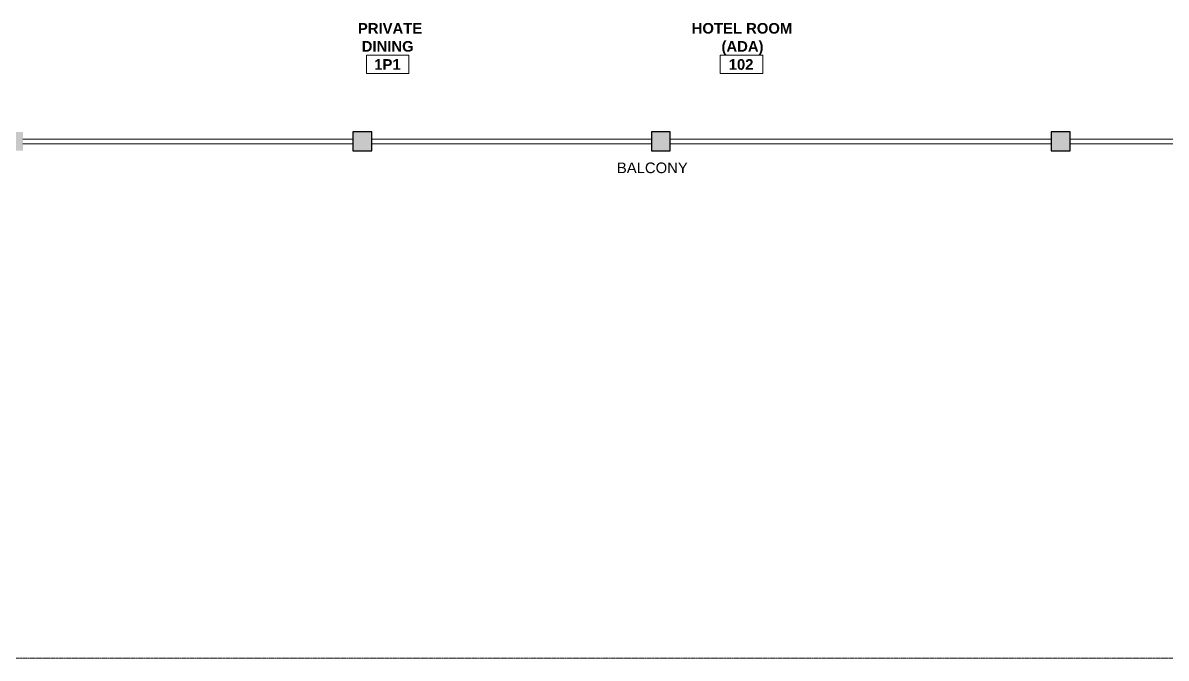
# Model space of a CAD drawing. Header units: inches. Extents: x -1287 to 1590, y -3558 to 989.
# Drawn here: x 624.6 to 1109, y -205.5 to 63.5 of the extents above; entities that cross this region are included whole.
import ezdxf

# ---------------------------------------------------------------- set-up
doc = ezdxf.new("R2010")
doc.units = ezdxf.units.IN
doc.header["$MEASUREMENT"] = 0
doc.linetypes.add('Dash_2_', pattern=[0.25, 0.125, -0.125])
for name, color, linetype, lineweight in [('A-AREA-IDEN', 2, 'Continuous', 9), ('A-COLS', 52, 'Continuous', 18), ('A-FLOR-HRAL', 11, 'Continuous', 18), ('G-ANNO-SYMB', 111, 'Continuous', 9), ('G-ANNO-TEXT', 231, 'Continuous', 9)]:
    doc.layers.add(name, color=color, linetype=linetype, lineweight=lineweight)
doc.styles.add('Swis721 Lt BT', font='swissl.ttf', dxfattribs={"height": 4.5})
doc.styles.add('Swis721 Lt BT_B', font='', dxfattribs={"height": 4.5})
doc.styles.get('Swis721 Lt BT_B').set_extended_font_data('Swis721 Lt BT', bold=True)

# ---------------------------------------------------------------- blocks, each defined once
blk = doc.blocks.new('Top Rail Type - Top Rail_Internal_-5011479-1st Floor Construction')
at = {"layer": 'A-FLOR-HRAL', "lineweight": 9}
for p, q in [((624.64, 14.32), (764.5, 14.32)), ((764.5, 12.32), (624.64, 12.32)), ((772.5, 14.32), (890.9, 14.32)), ((890.9, 12.32), (772.5, 12.32)), ((898.9, 14.32), (1060.27, 14.32)), ((1060.27, 12.32), (898.9, 12.32)), ((1068.27, 14.32), (1221.44, 14.32)), ((1221.44, 12.32), (1068.27, 12.32))]:
    blk.add_line(p, q, dxfattribs=at)
blk = doc.blocks.new('Top Rail Type - Top Rail_Internal_-V4-1st Floor Construction')
at = {"layer": 'A-FLOR-HRAL', "lineweight": 9}
for p, q in [((624.64, 14.32), (764.5, 14.32)), ((624.64, 12.32), (764.5, 12.32)), ((772.5, 14.32), (890.9, 14.32)), ((772.5, 12.32), (890.9, 12.32)), ((898.9, 14.32), (1060.27, 14.32)), ((898.9, 12.32), (1060.27, 12.32)), ((1068.27, 14.32), (1221.44, 14.32)), ((1068.27, 12.32), (1221.44, 12.32))]:
    blk.add_line(p, q, dxfattribs=at)
blk = doc.blocks.new('Room Tag - Room Name and Number-3379422-1st Floor Construction')
at = {"layer": 'A-AREA-IDEN'}
for p, q in [((-0.188, -0.164), (-0.188, -0.002)), ((-0.188, -0.002), (0.187, -0.002)), ((0.187, -0.002), (-0.188, -0.002)), ((-0.188, -0.002), (-0.188, -0.164)), ((0.187, -0.002), (0.187, -0.164)), ((0.187, -0.164), (0.187, -0.002)), ((0.187, -0.164), (-0.188, -0.164)), ((-0.188, -0.164), (0.187, -0.164))]:
    blk.add_line(p, q, dxfattribs=at)

msp = doc.modelspace()

# ---------------------------------------------------------------- hatches: boundary and pattern name
at = {"layer": 'A-COLS'}
for points in [[(616.64, 9.32), (624.64, 9.32), (624.64, 17.32), (616.64, 17.32)], [(764.5, 9.32), (772.5, 9.32), (772.5, 17.32), (764.5, 17.32)], [(890.9, 9.32), (898.9, 9.32), (898.9, 17.32), (890.9, 17.32)], [(1060.27, 9.32), (1068.27, 9.32), (1068.27, 17.32), (1060.27, 17.32)]]:
    msp.add_hatch(color=250, dxfattribs=at).paths.add_polyline_path(points, flags=0)

# ---------------------------------------------------------------- linework, layer by layer
at = {"layer": 'A-COLS', "color": 8, "lineweight": 30}
for p, q in [((772.5, 17.32), (764.5, 17.32)), ((764.5, 17.32), (764.5, 9.32)), ((772.5, 9.32), (772.5, 17.32)), ((898.9, 17.32), (890.9, 17.32)), ((890.9, 17.32), (890.9, 9.32)), ((898.9, 9.32), (898.9, 17.32)), ((1068.27, 17.32), (1060.27, 17.32)), ((1060.27, 17.32), (1060.27, 9.32)), ((1068.27, 9.32), (1068.27, 17.32)), ((764.5, 9.32), (772.5, 9.32)), ((890.9, 9.32), (898.9, 9.32)), ((1060.27, 9.32), (1068.27, 9.32))]:
    msp.add_line(p, q, dxfattribs=at)
at = {"layer": 'G-ANNO-SYMB', "linetype": 'Dash_2_'}
msp.add_line((1590.16, -205.54), (-64.8, -205.54), dxfattribs=at)

# ---------------------------------------------------------------- block references
at = {"layer": 'A-AREA-IDEN', "xscale": 47.99999999999997, "yscale": 47.99999999999997, "zscale": 47.99999999999997}
for p in [(779.2, 49.94), (929.11, 49.94)]:
    msp.add_blockref('Room Tag - Room Name and Number-3379422-1st Floor Construction', p, dxfattribs=at)
at = {"layer": 'A-FLOR-HRAL', "lineweight": 9}
for name in ['Top Rail Type - Top Rail_Internal_-5011479-1st Floor Construction', 'Top Rail Type - Top Rail_Internal_-V4-1st Floor Construction']:
    msp.add_blockref(name, (0, 0), dxfattribs=at)

# ---------------------------------------------------------------- texts
at = {"layer": 'A-AREA-IDEN', "char_height": 4.5, "attachment_point": 1, "style": 'Swis721 Lt BT_B'}
for s, insert, width in [('PRIVATE', (766.58, 63.44), 30.4515), ('HOTEL ROOM', (907.99, 63.44), 51.0555), ('DINING', (768.21, 55.81), 26.664), ('(ADA)', (920.61, 55.81), 20.4525), ('1P1', (773.5, 48.14), 13.332), ('102', (923.66, 48.14), 12.726)]:
    msp.add_mtext(s, dxfattribs=dict(at, insert=insert, width=width))
at = {"layer": 'G-ANNO-TEXT', "color": 7, "insert": (876.29, 4.36), "char_height": 4.5, "width": 34.845, "attachment_point": 1, "style": 'Swis721 Lt BT'}
msp.add_mtext('BALCONY', dxfattribs=at)

doc.saveas('drawing.dxf')
